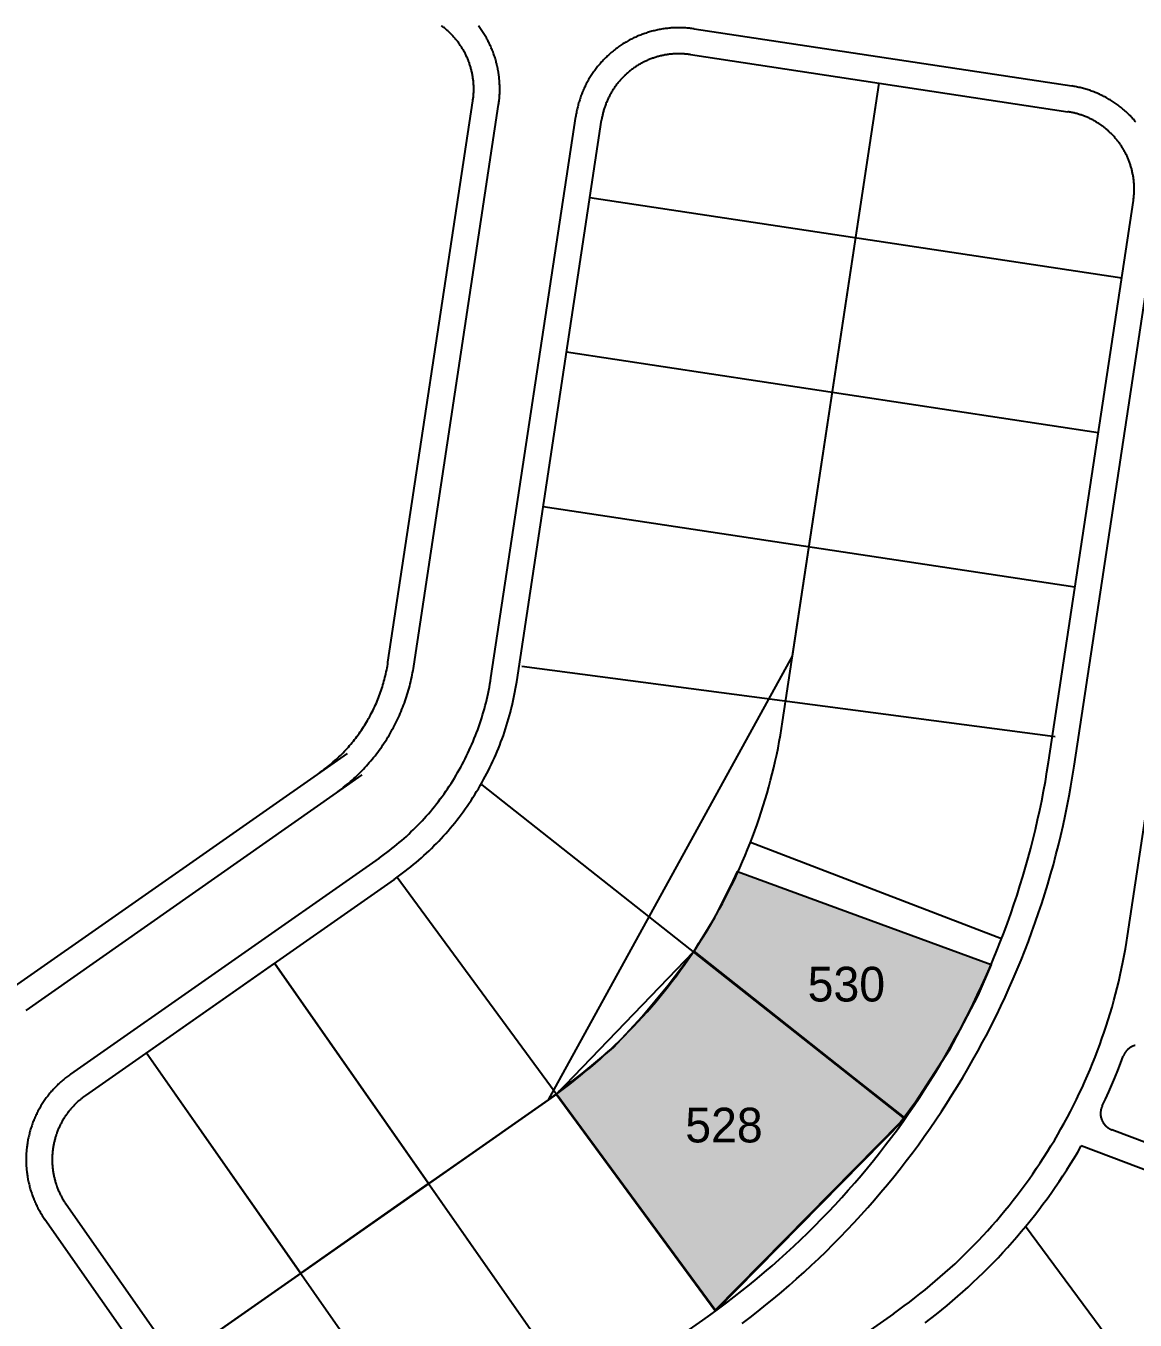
# Model space of a CAD drawing. Header units: metres. Extents: x 680594 to 684853, y 828874 to 830078.
# Drawn here: x 680763.7 to 680891.5, y 829728.7 to 829877.8 of the extents above; entities that cross this region are included whole.
import ezdxf
from ezdxf.enums import TextEntityAlignment as Align

# ---------------------------------------------------------------- set-up
doc = ezdxf.new("R2010")
doc.units = ezdxf.units.M
for name, color, linetype in [('PLOT_LINES', 7, 'Continuous'), ('PLOT_NUMBERS', 7, 'Continuous'), ('SELECTED_PLOTS', 3, 'Continuous')]:
    doc.layers.add(name, color=color, linetype=linetype)

msp = doc.modelspace()

# ---------------------------------------------------------------- hatches: boundary and pattern name
at = {"layer": 'SELECTED_PLOTS'}
h = msp.add_hatch(color=3, dxfattribs=at)
h.dxf.hatch_style = 1
h.paths.add_polyline_path([(680874.93, 829769.68), (680873.4, 829766.1), (680870.1, 829759.8), (680866.2, 829753.8), (680864.92, 829752.06), (680840.7, 829771.2), (680843.1, 829775.1), (680845.2, 829779.3), (680845.71, 829780.39)])
h = msp.add_hatch(color=3, dxfattribs=at)
h.dxf.hatch_style = 1
h.paths.add_polyline_path([(680825.14, 829755.06), (680827.8, 829757.1), (680831.4, 829760.1), (680834.7, 829763.7), (680837.7, 829767.3), (680840.64, 829771.13), (680864.92, 829752.06), (680864.5, 829751.49), (680843.1, 829729.8), (680824.8, 829754.7)])

# ---------------------------------------------------------------- linework, layer by layer
at = {"layer": 'PLOT_LINES'}
for points in [[(680815.2, 829869.2), (680815.21, 829869.3), (680815.23, 829869.4), (680815.24, 829869.51), (680815.25, 829869.61), (680815.26, 829869.72), (680815.27, 829869.82), (680815.28, 829869.93), (680815.28, 829870.03), (680815.29, 829870.13), (680815.29, 829870.24), (680815.3, 829870.34), (680815.3, 829870.45), (680815.3, 829870.55), (680815.3, 829870.66), (680815.29, 829870.76), (680815.29, 829870.87), (680815.29, 829870.97), (680815.28, 829871.08), (680815.27, 829871.18), (680815.27, 829871.29), (680815.26, 829871.39), (680815.25, 829871.49), (680815.24, 829871.6), (680815.22, 829871.7), (680815.21, 829871.81), (680815.19, 829871.91), (680815.18, 829872.01), (680815.16, 829872.12), (680815.14, 829872.22), (680815.12, 829872.32), (680815.1, 829872.42), (680815.08, 829872.53), (680815.05, 829872.63), (680815.03, 829872.73), (680815, 829872.83), (680814.97, 829872.93), (680814.95, 829873.03), (680814.92, 829873.13), (680814.89, 829873.23), (680814.85, 829873.33), (680814.82, 829873.43), (680814.79, 829873.53), (680814.75, 829873.63), (680814.71, 829873.73), (680814.68, 829873.83), (680814.64, 829873.92), (680814.6, 829874.02), (680814.56, 829874.12), (680814.51, 829874.21), (680814.47, 829874.31), (680814.43, 829874.4), (680814.38, 829874.5), (680814.34, 829874.59), (680814.29, 829874.68), (680814.24, 829874.78), (680814.19, 829874.87), (680814.14, 829874.96), (680814.09, 829875.05), (680814.03, 829875.14), (680813.98, 829875.23), (680813.92, 829875.32), (680813.87, 829875.41), (680813.81, 829875.5), (680813.75, 829875.58), (680813.69, 829875.67), (680813.63, 829875.76), (680813.57, 829875.84), (680813.51, 829875.93), (680813.45, 829876.01), (680813.38, 829876.09), (680813.32, 829876.17), (680813.25, 829876.26), (680813.18, 829876.34), (680813.12, 829876.42), (680813.05, 829876.49), (680812.98, 829876.57), (680812.91, 829876.65), (680812.84, 829876.73), (680812.76, 829876.8), (680812.69, 829876.88), (680812.62, 829876.95), (680812.54, 829877.02), (680812.47, 829877.1), (680812.39, 829877.17), (680812.31, 829877.24), (680812.23, 829877.31), (680812.15, 829877.38), (680812.07, 829877.44), (680811.99, 829877.51), (680811.91, 829877.58), (680811.83, 829877.64), (680811.75, 829877.71), (680811.66, 829877.77), (680811.58, 829877.83)], [(680818.16, 829868.75), (680818.18, 829868.89), (680818.2, 829869.03), (680818.22, 829869.16), (680818.23, 829869.3), (680818.25, 829869.44), (680818.26, 829869.58), (680818.27, 829869.72), (680818.28, 829869.86), (680818.29, 829870), (680818.29, 829870.14), (680818.29, 829870.28), (680818.3, 829870.42), (680818.3, 829870.56), (680818.3, 829870.7), (680818.29, 829870.84), (680818.29, 829870.98), (680818.28, 829871.12), (680818.28, 829871.25), (680818.27, 829871.39), (680818.26, 829871.53), (680818.24, 829871.67), (680818.23, 829871.81), (680818.21, 829871.95), (680818.2, 829872.09), (680818.18, 829872.23), (680818.16, 829872.37), (680818.14, 829872.5), (680818.11, 829872.64), (680818.09, 829872.78), (680818.06, 829872.91), (680818.03, 829873.05), (680818, 829873.19), (680817.97, 829873.32), (680817.94, 829873.46), (680817.9, 829873.59), (680817.87, 829873.73), (680817.83, 829873.86), (680817.79, 829874), (680817.75, 829874.13), (680817.71, 829874.26), (680817.66, 829874.4), (680817.62, 829874.53), (680817.57, 829874.66), (680817.52, 829874.79), (680817.47, 829874.92), (680817.42, 829875.05), (680817.36, 829875.18), (680817.31, 829875.31), (680817.25, 829875.44), (680817.2, 829875.56), (680817.14, 829875.69), (680817.08, 829875.82), (680817.01, 829875.94), (680816.95, 829876.07), (680816.89, 829876.19), (680816.82, 829876.31), (680816.75, 829876.43), (680816.68, 829876.56), (680816.61, 829876.68), (680816.54, 829876.8), (680816.47, 829876.91), (680816.39, 829877.03), (680816.32, 829877.15), (680816.24, 829877.26), (680816.16, 829877.38), (680816.08, 829877.49), (680816, 829877.61), (680815.91, 829877.72), (680815.83, 829877.83)], [(680840.72, 829877.47), (680840.58, 829877.49), (680840.44, 829877.51), (680840.3, 829877.53), (680840.16, 829877.55), (680840.02, 829877.56), (680839.88, 829877.57), (680839.74, 829877.58), (680839.6, 829877.59), (680839.46, 829877.6), (680839.32, 829877.6), (680839.18, 829877.61), (680839.04, 829877.61), (680838.9, 829877.61), (680838.76, 829877.61), (680838.62, 829877.61), (680838.48, 829877.6), (680838.34, 829877.59), (680838.2, 829877.59), (680838.06, 829877.58), (680837.92, 829877.57), (680837.78, 829877.55), (680837.64, 829877.54), (680837.5, 829877.52), (680837.36, 829877.51), (680837.22, 829877.49), (680837.08, 829877.47), (680836.94, 829877.44), (680836.8, 829877.42), (680836.66, 829877.39), (680836.52, 829877.37), (680836.39, 829877.34), (680836.25, 829877.31), (680836.11, 829877.27), (680835.98, 829877.24), (680835.84, 829877.21), (680835.7, 829877.17), (680835.57, 829877.13), (680835.43, 829877.09), (680835.3, 829877.05), (680835.17, 829877), (680835.03, 829876.96), (680834.9, 829876.91), (680834.77, 829876.87), (680834.64, 829876.82), (680834.5, 829876.76), (680834.37, 829876.71), (680834.24, 829876.66), (680834.11, 829876.6), (680833.99, 829876.54), (680833.86, 829876.49), (680833.73, 829876.43), (680833.6, 829876.36), (680833.48, 829876.3), (680833.35, 829876.24), (680833.23, 829876.17), (680833.11, 829876.1), (680832.98, 829876.03), (680832.86, 829875.96), (680832.74, 829875.89), (680832.62, 829875.82), (680832.5, 829875.74), (680832.38, 829875.67), (680832.27, 829875.59), (680832.15, 829875.51), (680832.03, 829875.43), (680831.92, 829875.35), (680831.81, 829875.27), (680831.69, 829875.18), (680831.58, 829875.1), (680831.47, 829875.01), (680831.36, 829874.92), (680831.25, 829874.83), (680831.14, 829874.74), (680831.04, 829874.65), (680830.93, 829874.56), (680830.83, 829874.46), (680830.72, 829874.37), (680830.62, 829874.27), (680830.52, 829874.17), (680830.42, 829874.07), (680830.32, 829873.97), (680830.23, 829873.87), (680830.13, 829873.77), (680830.03, 829873.67), (680829.94, 829873.56), (680829.85, 829873.46), (680829.76, 829873.35), (680829.67, 829873.24), (680829.58, 829873.13), (680829.49, 829873.02), (680829.4, 829872.91), (680829.32, 829872.8), (680829.24, 829872.69), (680829.15, 829872.57), (680829.07, 829872.46), (680828.99, 829872.34), (680828.91, 829872.22), (680828.84, 829872.11), (680828.76, 829871.99), (680828.69, 829871.87), (680828.61, 829871.75), (680828.54, 829871.63), (680828.47, 829871.5), (680828.41, 829871.38), (680828.34, 829871.26), (680828.27, 829871.13), (680828.21, 829871.01), (680828.15, 829870.88), (680828.09, 829870.75), (680828.03, 829870.63), (680827.97, 829870.5), (680827.91, 829870.37), (680827.86, 829870.24), (680827.8, 829870.11), (680827.75, 829869.98), (680827.7, 829869.85), (680827.65, 829869.72), (680827.6, 829869.58), (680827.56, 829869.45), (680827.51, 829869.32), (680827.47, 829869.18), (680827.43, 829869.05), (680827.39, 829868.91), (680827.35, 829868.78), (680827.32, 829868.64), (680827.28, 829868.51), (680827.25, 829868.37), (680827.22, 829868.23), (680827.19, 829868.1), (680827.16, 829867.96), (680827.13, 829867.82), (680827.11, 829867.68), (680827.08, 829867.54), (680827.06, 829867.4)], [(680840.72, 829877.47), (680884.23, 829870.9)], [(680840.27, 829874.51), (680840.17, 829874.52), (680840.06, 829874.54), (680839.96, 829874.55), (680839.85, 829874.56), (680839.75, 829874.57), (680839.64, 829874.58), (680839.54, 829874.59), (680839.43, 829874.6), (680839.33, 829874.6), (680839.22, 829874.6), (680839.12, 829874.61), (680839.01, 829874.61), (680838.91, 829874.61), (680838.8, 829874.61), (680838.69, 829874.61), (680838.59, 829874.6), (680838.48, 829874.6), (680838.38, 829874.59), (680838.27, 829874.59), (680838.17, 829874.58), (680838.06, 829874.57), (680837.96, 829874.56), (680837.85, 829874.55), (680837.75, 829874.53), (680837.64, 829874.52), (680837.54, 829874.5), (680837.44, 829874.48), (680837.33, 829874.47), (680837.23, 829874.45), (680837.12, 829874.43), (680837.02, 829874.41), (680836.92, 829874.38), (680836.82, 829874.36), (680836.71, 829874.33), (680836.61, 829874.31), (680836.51, 829874.28), (680836.41, 829874.25), (680836.31, 829874.22), (680836.21, 829874.19), (680836.11, 829874.16), (680836.01, 829874.12), (680835.91, 829874.09), (680835.81, 829874.05), (680835.71, 829874.01), (680835.61, 829873.98), (680835.51, 829873.94), (680835.41, 829873.9), (680835.32, 829873.85), (680835.22, 829873.81), (680835.13, 829873.77), (680835.03, 829873.72), (680834.94, 829873.68), (680834.84, 829873.63), (680834.75, 829873.58), (680834.65, 829873.53), (680834.56, 829873.48), (680834.47, 829873.43), (680834.38, 829873.38), (680834.29, 829873.32), (680834.2, 829873.27), (680834.11, 829873.21), (680834.02, 829873.15), (680833.93, 829873.1), (680833.84, 829873.04), (680833.76, 829872.98), (680833.67, 829872.92), (680833.59, 829872.85), (680833.5, 829872.79), (680833.42, 829872.73), (680833.33, 829872.66), (680833.25, 829872.59), (680833.17, 829872.53), (680833.09, 829872.46), (680833.01, 829872.39), (680832.93, 829872.32), (680832.85, 829872.25), (680832.77, 829872.18), (680832.7, 829872.11), (680832.62, 829872.03), (680832.55, 829871.96), (680832.47, 829871.88), (680832.4, 829871.81), (680832.33, 829871.73), (680832.26, 829871.65), (680832.19, 829871.57), (680832.12, 829871.49), (680832.05, 829871.41), (680831.98, 829871.33), (680831.91, 829871.25), (680831.85, 829871.17), (680831.78, 829871.09), (680831.72, 829871), (680831.66, 829870.92), (680831.6, 829870.83), (680831.54, 829870.74), (680831.48, 829870.66), (680831.42, 829870.57), (680831.36, 829870.48), (680831.3, 829870.39), (680831.25, 829870.3), (680831.19, 829870.21), (680831.14, 829870.12), (680831.09, 829870.03), (680831.04, 829869.94), (680830.99, 829869.84), (680830.94, 829869.75), (680830.89, 829869.66), (680830.84, 829869.56), (680830.8, 829869.47), (680830.75, 829869.37), (680830.71, 829869.28), (680830.67, 829869.18), (680830.62, 829869.08), (680830.58, 829868.99), (680830.54, 829868.89), (680830.51, 829868.79), (680830.47, 829868.69), (680830.43, 829868.59), (680830.4, 829868.49), (680830.37, 829868.39), (680830.34, 829868.29), (680830.3, 829868.19), (680830.27, 829868.09), (680830.25, 829867.99), (680830.22, 829867.88), (680830.19, 829867.78), (680830.17, 829867.68), (680830.14, 829867.58), (680830.12, 829867.47), (680830.1, 829867.37), (680830.08, 829867.27), (680830.06, 829867.16), (680830.04, 829867.06), (680830.03, 829866.95)], [(680840.27, 829874.51), (680883.78, 829867.93)], [(680780.94, 829724), (680823.91, 829754.09), (680852.05, 829805.21), (680862.02, 829871.22)], [(680850.9, 829797.62), (680862.02, 829871.22)], [(680891.62, 829866.76), (680891.52, 829866.86), (680891.43, 829866.97), (680891.34, 829867.07), (680891.25, 829867.17), (680891.15, 829867.28), (680891.05, 829867.38), (680890.96, 829867.48), (680890.86, 829867.58), (680890.76, 829867.67), (680890.66, 829867.77), (680890.55, 829867.87), (680890.45, 829867.96), (680890.35, 829868.05), (680890.24, 829868.14), (680890.13, 829868.23), (680890.03, 829868.32), (680889.92, 829868.41), (680889.81, 829868.5), (680889.7, 829868.58), (680889.59, 829868.67), (680889.47, 829868.75), (680889.36, 829868.83), (680889.25, 829868.91), (680889.13, 829868.99), (680889.01, 829869.07), (680888.9, 829869.14), (680888.78, 829869.22), (680888.66, 829869.29), (680888.54, 829869.36), (680888.42, 829869.43), (680888.3, 829869.5), (680888.18, 829869.57), (680888.05, 829869.63), (680887.93, 829869.7), (680887.8, 829869.76), (680887.68, 829869.82), (680887.55, 829869.88), (680887.43, 829869.94), (680887.3, 829870), (680887.17, 829870.06), (680887.04, 829870.11), (680886.91, 829870.16), (680886.78, 829870.21), (680886.65, 829870.26), (680886.52, 829870.31), (680886.39, 829870.36), (680886.26, 829870.4), (680886.13, 829870.45), (680885.99, 829870.49), (680885.86, 829870.53), (680885.73, 829870.57), (680885.59, 829870.61), (680885.46, 829870.64), (680885.32, 829870.68), (680885.19, 829870.71), (680885.05, 829870.74), (680884.91, 829870.77), (680884.78, 829870.8), (680884.64, 829870.83), (680884.5, 829870.85), (680884.36, 829870.87), (680884.23, 829870.9)], [(680805.41, 829804.5), (680815.2, 829869.2)], [(680808.38, 829804.05), (680818.16, 829868.75)], [(680817.28, 829802.7), (680827.06, 829867.4)], [(680820.25, 829802.25), (680830.03, 829866.95)], [(680891.33, 829857.69), (680891.35, 829857.79), (680891.36, 829857.89), (680891.37, 829858), (680891.38, 829858.1), (680891.39, 829858.21), (680891.4, 829858.31), (680891.41, 829858.41), (680891.42, 829858.52), (680891.42, 829858.62), (680891.43, 829858.73), (680891.43, 829858.83), (680891.43, 829858.94), (680891.43, 829859.04), (680891.43, 829859.15), (680891.43, 829859.25), (680891.43, 829859.36), (680891.42, 829859.46), (680891.42, 829859.57), (680891.41, 829859.67), (680891.4, 829859.77), (680891.39, 829859.88), (680891.38, 829859.98), (680891.37, 829860.09), (680891.36, 829860.19), (680891.34, 829860.29), (680891.33, 829860.4), (680891.31, 829860.5), (680891.29, 829860.61), (680891.27, 829860.71), (680891.25, 829860.81), (680891.23, 829860.91), (680891.21, 829861.02), (680891.19, 829861.12), (680891.16, 829861.22), (680891.14, 829861.32), (680891.11, 829861.42), (680891.08, 829861.52), (680891.05, 829861.62), (680891.02, 829861.72), (680890.99, 829861.82), (680890.96, 829861.92), (680890.92, 829862.02), (680890.89, 829862.12), (680890.85, 829862.22), (680890.81, 829862.32), (680890.77, 829862.41), (680890.73, 829862.51), (680890.69, 829862.61), (680890.65, 829862.7), (680890.61, 829862.8), (680890.56, 829862.89), (680890.52, 829862.99), (680890.47, 829863.08), (680890.42, 829863.17), (680890.37, 829863.27), (680890.32, 829863.36), (680890.27, 829863.45), (680890.22, 829863.54), (680890.17, 829863.63), (680890.11, 829863.72), (680890.06, 829863.81), (680890, 829863.9), (680889.95, 829863.99), (680889.89, 829864.07), (680889.83, 829864.16), (680889.77, 829864.25), (680889.71, 829864.33), (680889.64, 829864.41), (680889.58, 829864.5), (680889.52, 829864.58), (680889.45, 829864.66), (680889.39, 829864.74), (680889.32, 829864.82), (680889.25, 829864.9), (680889.18, 829864.98), (680889.11, 829865.06), (680889.04, 829865.14), (680888.97, 829865.22), (680888.9, 829865.29), (680888.83, 829865.37), (680888.75, 829865.44), (680888.68, 829865.51), (680888.6, 829865.59), (680888.52, 829865.66), (680888.45, 829865.73), (680888.37, 829865.8), (680888.29, 829865.87), (680888.21, 829865.93), (680888.13, 829866), (680888.05, 829866.07), (680887.96, 829866.13), (680887.88, 829866.19), (680887.8, 829866.26), (680887.71, 829866.32), (680887.63, 829866.38), (680887.54, 829866.44), (680887.46, 829866.5), (680887.37, 829866.56), (680887.28, 829866.61), (680887.19, 829866.67), (680887.1, 829866.72), (680887.01, 829866.78), (680886.92, 829866.83), (680886.83, 829866.88), (680886.74, 829866.93), (680886.65, 829866.98), (680886.56, 829867.03), (680886.46, 829867.08), (680886.37, 829867.13), (680886.27, 829867.17), (680886.18, 829867.21), (680886.08, 829867.26), (680885.99, 829867.3), (680885.89, 829867.34), (680885.79, 829867.38), (680885.7, 829867.42), (680885.6, 829867.46), (680885.5, 829867.49), (680885.4, 829867.53), (680885.3, 829867.56), (680885.2, 829867.59), (680885.1, 829867.63), (680885, 829867.66), (680884.9, 829867.69), (680884.8, 829867.71), (680884.7, 829867.74), (680884.6, 829867.77), (680884.5, 829867.79), (680884.4, 829867.81), (680884.29, 829867.84), (680884.19, 829867.86), (680884.09, 829867.88), (680883.98, 829867.9), (680883.88, 829867.91), (680883.78, 829867.93)], [(680828.68, 829858.06), (680889.99, 829848.79)], [(680881.55, 829792.98), (680891.33, 829857.69)], [(680884.51, 829792.54), (680894.3, 829857.24)], [(680890.66, 829772.97), (680903.2, 829855.89)], [(680825.99, 829840.26), (680887.29, 829830.99)], [(680823.3, 829822.46), (680884.6, 829813.19)], [(680797.53, 829791.77), (680797.71, 829791.9), (680797.89, 829792.03), (680798.07, 829792.17), (680798.24, 829792.3), (680798.42, 829792.44), (680798.59, 829792.58), (680798.77, 829792.72), (680798.94, 829792.86), (680799.11, 829793.01), (680799.27, 829793.16), (680799.44, 829793.3), (680799.6, 829793.46), (680799.76, 829793.61), (680799.92, 829793.76), (680800.08, 829793.92), (680800.24, 829794.08), (680800.39, 829794.24), (680800.55, 829794.4), (680800.7, 829794.57), (680800.85, 829794.73), (680800.99, 829794.9), (680801.14, 829795.07), (680801.28, 829795.24), (680801.42, 829795.42), (680801.56, 829795.59), (680801.7, 829795.77), (680801.83, 829795.94), (680801.97, 829796.12), (680802.1, 829796.3), (680802.22, 829796.49), (680802.35, 829796.67), (680802.47, 829796.85), (680802.6, 829797.04), (680802.72, 829797.23), (680802.83, 829797.42), (680802.95, 829797.61), (680803.06, 829797.8), (680803.17, 829798), (680803.28, 829798.19), (680803.39, 829798.39), (680803.49, 829798.58), (680803.59, 829798.78), (680803.69, 829798.98), (680803.79, 829799.18), (680803.88, 829799.39), (680803.98, 829799.59), (680804.07, 829799.79), (680804.15, 829800), (680804.24, 829800.2), (680804.32, 829800.41), (680804.4, 829800.62), (680804.48, 829800.83), (680804.55, 829801.04), (680804.63, 829801.25), (680804.7, 829801.46), (680804.76, 829801.67), (680804.83, 829801.89), (680804.89, 829802.1), (680804.95, 829802.32), (680805.01, 829802.53), (680805.06, 829802.75), (680805.12, 829802.96), (680805.17, 829803.18), (680805.21, 829803.4), (680805.26, 829803.62), (680805.3, 829803.84), (680805.34, 829804.06), (680805.38, 829804.28), (680805.41, 829804.5)], [(680799.25, 829789.31), (680799.46, 829789.46), (680799.67, 829789.62), (680799.87, 829789.77), (680800.08, 829789.93), (680800.28, 829790.09), (680800.48, 829790.25), (680800.68, 829790.41), (680800.88, 829790.58), (680801.08, 829790.75), (680801.27, 829790.92), (680801.46, 829791.09), (680801.65, 829791.26), (680801.84, 829791.44), (680802.02, 829791.62), (680802.21, 829791.8), (680802.39, 829791.99), (680802.57, 829792.17), (680802.74, 829792.36), (680802.92, 829792.55), (680803.09, 829792.74), (680803.26, 829792.94), (680803.43, 829793.13), (680803.6, 829793.33), (680803.76, 829793.53), (680803.92, 829793.73), (680804.08, 829793.94), (680804.23, 829794.14), (680804.39, 829794.35), (680804.54, 829794.56), (680804.69, 829794.77), (680804.83, 829794.99), (680804.98, 829795.2), (680805.12, 829795.42), (680805.26, 829795.63), (680805.39, 829795.85), (680805.53, 829796.07), (680805.66, 829796.3), (680805.79, 829796.52), (680805.91, 829796.75), (680806.03, 829796.97), (680806.15, 829797.2), (680806.27, 829797.43), (680806.39, 829797.66), (680806.5, 829797.9), (680806.61, 829798.13), (680806.72, 829798.37), (680806.82, 829798.6), (680806.92, 829798.84), (680807.02, 829799.08), (680807.11, 829799.32), (680807.21, 829799.56), (680807.3, 829799.8), (680807.38, 829800.04), (680807.47, 829800.29), (680807.55, 829800.53), (680807.63, 829800.78), (680807.7, 829801.03), (680807.78, 829801.27), (680807.85, 829801.52), (680807.91, 829801.77), (680807.98, 829802.02), (680808.04, 829802.27), (680808.09, 829802.52), (680808.15, 829802.78), (680808.2, 829803.03), (680808.25, 829803.28), (680808.3, 829803.54), (680808.34, 829803.79), (680808.38, 829804.05)], [(680804.41, 829781.94), (680804.71, 829782.15), (680805, 829782.37), (680805.29, 829782.58), (680805.58, 829782.8), (680805.87, 829783.03), (680806.15, 829783.26), (680806.43, 829783.49), (680806.71, 829783.72), (680806.99, 829783.96), (680807.26, 829784.2), (680807.53, 829784.44), (680807.8, 829784.69), (680808.06, 829784.94), (680808.32, 829785.19), (680808.58, 829785.45), (680808.84, 829785.71), (680809.09, 829785.97), (680809.34, 829786.24), (680809.58, 829786.5), (680809.83, 829786.77), (680810.07, 829787.05), (680810.3, 829787.32), (680810.54, 829787.6), (680810.77, 829787.89), (680810.99, 829788.17), (680811.22, 829788.46), (680811.44, 829788.75), (680811.65, 829789.04), (680811.87, 829789.34), (680812.08, 829789.63), (680812.28, 829789.93), (680812.48, 829790.24), (680812.68, 829790.54), (680812.88, 829790.85), (680813.07, 829791.16), (680813.26, 829791.47), (680813.44, 829791.78), (680813.62, 829792.1), (680813.8, 829792.41), (680813.97, 829792.73), (680814.14, 829793.06), (680814.31, 829793.38), (680814.47, 829793.71), (680814.63, 829794.03), (680814.78, 829794.36), (680814.93, 829794.7), (680815.08, 829795.03), (680815.22, 829795.36), (680815.36, 829795.7), (680815.5, 829796.04), (680815.63, 829796.38), (680815.75, 829796.72), (680815.87, 829797.06), (680815.99, 829797.4), (680816.11, 829797.75), (680816.22, 829798.1), (680816.32, 829798.44), (680816.43, 829798.79), (680816.53, 829799.14), (680816.62, 829799.5), (680816.71, 829799.85), (680816.8, 829800.2), (680816.88, 829800.56), (680816.95, 829800.91), (680817.03, 829801.27), (680817.1, 829801.63), (680817.16, 829801.98), (680817.22, 829802.34), (680817.28, 829802.7)], [(680820.83, 829804.03), (680882.3, 829795.95)], [(680806.13, 829779.48), (680806.45, 829779.72), (680806.78, 829779.95), (680807.1, 829780.19), (680807.41, 829780.43), (680807.73, 829780.68), (680808.04, 829780.93), (680808.35, 829781.18), (680808.65, 829781.44), (680808.96, 829781.7), (680809.26, 829781.96), (680809.55, 829782.23), (680809.85, 829782.5), (680810.14, 829782.77), (680810.42, 829783.05), (680810.71, 829783.33), (680810.99, 829783.62), (680811.26, 829783.9), (680811.54, 829784.19), (680811.81, 829784.49), (680812.07, 829784.78), (680812.34, 829785.08), (680812.59, 829785.39), (680812.85, 829785.69), (680813.1, 829786), (680813.35, 829786.32), (680813.6, 829786.63), (680813.84, 829786.95), (680814.07, 829787.27), (680814.31, 829787.59), (680814.54, 829787.92), (680814.76, 829788.25), (680814.99, 829788.58), (680815.2, 829788.91), (680815.42, 829789.25), (680815.63, 829789.59), (680815.84, 829789.93), (680816.04, 829790.28), (680816.24, 829790.62), (680816.43, 829790.97), (680816.62, 829791.32), (680816.81, 829791.67), (680816.99, 829792.03), (680817.16, 829792.39), (680817.34, 829792.75), (680817.51, 829793.11), (680817.67, 829793.47), (680817.83, 829793.84), (680817.99, 829794.2), (680818.14, 829794.57), (680818.29, 829794.94), (680818.43, 829795.32), (680818.57, 829795.69), (680818.71, 829796.07), (680818.84, 829796.44), (680818.96, 829796.82), (680819.08, 829797.2), (680819.2, 829797.58), (680819.31, 829797.97), (680819.42, 829798.35), (680819.52, 829798.74), (680819.62, 829799.12), (680819.71, 829799.51), (680819.8, 829799.9), (680819.89, 829800.29), (680819.97, 829800.68), (680820.05, 829801.07), (680820.12, 829801.47), (680820.18, 829801.86), (680820.25, 829802.25)], [(680823.91, 829754.09), (680824.53, 829754.53), (680825.15, 829754.98), (680825.76, 829755.44), (680826.37, 829755.9), (680826.97, 829756.37), (680827.56, 829756.85), (680828.15, 829757.33), (680828.74, 829757.82), (680829.32, 829758.32), (680829.89, 829758.82), (680830.45, 829759.33), (680831.02, 829759.85), (680831.57, 829760.38), (680832.12, 829760.91), (680832.66, 829761.44), (680833.19, 829761.99), (680833.72, 829762.54), (680834.25, 829763.09), (680834.76, 829763.66), (680835.27, 829764.22), (680835.77, 829764.8), (680836.27, 829765.38), (680836.76, 829765.96), (680837.24, 829766.55), (680837.72, 829767.15), (680838.18, 829767.75), (680838.65, 829768.36), (680839.1, 829768.97), (680839.55, 829769.59), (680839.99, 829770.22), (680840.42, 829770.85), (680840.84, 829771.48), (680841.26, 829772.12), (680841.67, 829772.76), (680842.07, 829773.41), (680842.47, 829774.06), (680842.85, 829774.72), (680843.23, 829775.38), (680843.6, 829776.05), (680843.97, 829776.72), (680844.32, 829777.4), (680844.67, 829778.07), (680845.01, 829778.76), (680845.34, 829779.44), (680845.66, 829780.14), (680845.98, 829780.83), (680846.28, 829781.53), (680846.58, 829782.23), (680846.87, 829782.94), (680847.16, 829783.65), (680847.43, 829784.36), (680847.7, 829785.07), (680847.95, 829785.79), (680848.2, 829786.51), (680848.44, 829787.24), (680848.67, 829787.96), (680848.9, 829788.69), (680849.11, 829789.43), (680849.32, 829790.16), (680849.51, 829790.9), (680849.7, 829791.64), (680849.88, 829792.38), (680850.05, 829793.12), (680850.22, 829793.87), (680850.37, 829794.61), (680850.52, 829795.36), (680850.65, 829796.11), (680850.78, 829796.87), (680850.9, 829797.62)], [(680800.69, 829793.98), (680761.93, 829766.85)], [(680841.69, 829728.7), (680842.61, 829729.35), (680843.52, 829730.01), (680844.43, 829730.68), (680845.32, 829731.37), (680846.21, 829732.06), (680847.09, 829732.77), (680847.96, 829733.48), (680848.82, 829734.21), (680849.68, 829734.94), (680850.52, 829735.69), (680851.36, 829736.44), (680852.18, 829737.21), (680853, 829737.98), (680853.81, 829738.76), (680854.61, 829739.56), (680855.4, 829740.36), (680856.19, 829741.17), (680856.96, 829741.99), (680857.72, 829742.82), (680858.47, 829743.66), (680859.21, 829744.51), (680859.95, 829745.37), (680860.67, 829746.23), (680861.38, 829747.1), (680862.08, 829747.99), (680862.77, 829748.88), (680863.45, 829749.77), (680864.13, 829750.68), (680864.78, 829751.59), (680865.43, 829752.51), (680866.07, 829753.44), (680866.7, 829754.38), (680867.31, 829755.32), (680867.92, 829756.27), (680868.51, 829757.23), (680869.1, 829758.19), (680869.67, 829759.17), (680870.23, 829760.14), (680870.77, 829761.13), (680871.31, 829762.12), (680871.84, 829763.12), (680872.35, 829764.12), (680872.85, 829765.13), (680873.34, 829766.14), (680873.82, 829767.16), (680874.28, 829768.19), (680874.74, 829769.22), (680875.18, 829770.26), (680875.61, 829771.3), (680876.02, 829772.35), (680876.43, 829773.4), (680876.82, 829774.45), (680877.2, 829775.52), (680877.57, 829776.58), (680877.92, 829777.65), (680878.26, 829778.72), (680878.59, 829779.8), (680878.91, 829780.88), (680879.21, 829781.97), (680879.51, 829783.06), (680879.78, 829784.15), (680880.05, 829785.24), (680880.3, 829786.34), (680880.54, 829787.44), (680880.77, 829788.55), (680880.98, 829789.65), (680881.19, 829790.76), (680881.37, 829791.87), (680881.55, 829792.98)], [(680846.23, 829728.29), (680847.15, 829728.99), (680848.07, 829729.71), (680848.98, 829730.44), (680849.88, 829731.17), (680850.76, 829731.92), (680851.65, 829732.68), (680852.52, 829733.45), (680853.38, 829734.23), (680854.23, 829735.01), (680855.08, 829735.81), (680855.91, 829736.62), (680856.74, 829737.44), (680857.55, 829738.27), (680858.36, 829739.1), (680859.15, 829739.95), (680859.94, 829740.81), (680860.72, 829741.67), (680861.48, 829742.55), (680862.24, 829743.43), (680862.98, 829744.32), (680863.72, 829745.22), (680864.44, 829746.13), (680865.15, 829747.05), (680865.86, 829747.97), (680866.55, 829748.91), (680867.23, 829749.85), (680867.9, 829750.8), (680868.55, 829751.76), (680869.2, 829752.72), (680869.84, 829753.7), (680870.46, 829754.68), (680871.07, 829755.66), (680871.67, 829756.66), (680872.26, 829757.66), (680872.84, 829758.67), (680873.4, 829759.68), (680873.96, 829760.71), (680874.5, 829761.73), (680875.03, 829762.77), (680875.55, 829763.81), (680876.05, 829764.86), (680876.54, 829765.91), (680877.02, 829766.97), (680877.49, 829768.03), (680877.95, 829769.1), (680878.39, 829770.17), (680878.82, 829771.25), (680879.23, 829772.34), (680879.64, 829773.43), (680880.03, 829774.52), (680880.41, 829775.62), (680880.78, 829776.72), (680881.13, 829777.83), (680881.47, 829778.94), (680881.79, 829780.06), (680882.11, 829781.17), (680882.41, 829782.3), (680882.7, 829783.42), (680882.97, 829784.55), (680883.23, 829785.68), (680883.48, 829786.82), (680883.71, 829787.96), (680883.93, 829789.1), (680884.14, 829790.24), (680884.33, 829791.39), (680884.51, 829792.54)], [(680802.41, 829791.53), (680763.65, 829764.39)], [(680816.24, 829790.36), (680864.9, 829751.94)], [(680847.21, 829783.77), (680876.14, 829772.65)], [(680804.41, 829781.94), (680768.81, 829757.02)], [(680806.13, 829779.48), (680770.53, 829754.56)], [(680806.47, 829779.73), (680843.19, 829729.78)], [(680863.67, 829729.44), (680864.29, 829729.88), (680864.91, 829730.33), (680865.52, 829730.78), (680866.13, 829731.25), (680866.73, 829731.72), (680867.33, 829732.19), (680867.92, 829732.68), (680868.5, 829733.17), (680869.08, 829733.67), (680869.65, 829734.17), (680870.22, 829734.68), (680870.78, 829735.2), (680871.33, 829735.72), (680871.88, 829736.26), (680872.42, 829736.79), (680872.96, 829737.34), (680873.49, 829737.89), (680874.01, 829738.44), (680874.52, 829739), (680875.03, 829739.57), (680875.54, 829740.15), (680876.03, 829740.72), (680876.52, 829741.31), (680877, 829741.9), (680877.48, 829742.5), (680877.95, 829743.1), (680878.41, 829743.71), (680878.86, 829744.32), (680879.31, 829744.94), (680879.75, 829745.56), (680880.18, 829746.19), (680880.6, 829746.83), (680881.02, 829747.47), (680881.43, 829748.11), (680881.83, 829748.76), (680882.23, 829749.41), (680882.61, 829750.07), (680882.99, 829750.73), (680883.36, 829751.4), (680883.73, 829752.07), (680884.08, 829752.74), (680884.43, 829753.42), (680884.77, 829754.11), (680885.1, 829754.79), (680885.42, 829755.48), (680885.74, 829756.18), (680886.05, 829756.88), (680886.35, 829757.58), (680886.64, 829758.28), (680886.92, 829758.99), (680887.19, 829759.71), (680887.46, 829760.42), (680887.71, 829761.14), (680887.96, 829761.86), (680888.2, 829762.58), (680888.43, 829763.31), (680888.66, 829764.04), (680888.87, 829764.77), (680889.08, 829765.51), (680889.28, 829766.24), (680889.46, 829766.98), (680889.64, 829767.73), (680889.82, 829768.47), (680889.98, 829769.21), (680890.13, 829769.96), (680890.28, 829770.71), (680890.41, 829771.46), (680890.54, 829772.21), (680890.66, 829772.97)], [(680864.99, 829751.88), (680840.61, 829771.12), (680824.83, 829754.75), (680843.19, 829729.77), (680864.99, 829751.88)], [(680792.31, 829769.81), (680777.57, 829759.49), (680795.35, 829734.09), (680810.09, 829744.42), (680792.31, 829769.81)], [(680792.31, 829769.81), (680827.87, 829719.02)], [(680777.57, 829759.49), (680813.13, 829708.7)], [(680891.54, 829760.35), (680891.51, 829760.35), (680891.49, 829760.34), (680891.47, 829760.33), (680891.45, 829760.33), (680891.42, 829760.32), (680891.4, 829760.31), (680891.38, 829760.3), (680891.36, 829760.3), (680891.34, 829760.29), (680891.31, 829760.28), (680891.29, 829760.27), (680891.27, 829760.26), (680891.25, 829760.25), (680891.23, 829760.24), (680891.21, 829760.23), (680891.19, 829760.22), (680891.17, 829760.21), (680891.14, 829760.2), (680891.12, 829760.19), (680891.1, 829760.18), (680891.08, 829760.17), (680891.06, 829760.16), (680891.04, 829760.15), (680891.02, 829760.13), (680891, 829760.12), (680890.98, 829760.11), (680890.96, 829760.1), (680890.94, 829760.08), (680890.92, 829760.07), (680890.9, 829760.06), (680890.88, 829760.04), (680890.87, 829760.03), (680890.85, 829760.02), (680890.83, 829760), (680890.81, 829759.99), (680890.79, 829759.97), (680890.77, 829759.96), (680890.76, 829759.94), (680890.74, 829759.93), (680890.72, 829759.91), (680890.7, 829759.9), (680890.69, 829759.88), (680890.67, 829759.87), (680890.65, 829759.85), (680890.64, 829759.83), (680890.62, 829759.82), (680890.6, 829759.8), (680890.59, 829759.78), (680890.57, 829759.77), (680890.56, 829759.75), (680890.54, 829759.73), (680890.52, 829759.71), (680890.51, 829759.7), (680890.49, 829759.68), (680890.48, 829759.66), (680890.47, 829759.64), (680890.45, 829759.62), (680890.44, 829759.6), (680890.42, 829759.58), (680890.41, 829759.57), (680890.4, 829759.55), (680890.38, 829759.53), (680890.37, 829759.51), (680890.36, 829759.49), (680890.35, 829759.47), (680890.33, 829759.45), (680890.32, 829759.43), (680890.31, 829759.41), (680890.3, 829759.39), (680890.29, 829759.37), (680890.28, 829759.35), (680890.27, 829759.33), (680890.26, 829759.3), (680890.25, 829759.28), (680890.24, 829759.26), (680890.23, 829759.24), (680890.22, 829759.22), (680890.21, 829759.2), (680890.2, 829759.18), (680890.19, 829759.16), (680890.18, 829759.13), (680890.17, 829759.11)], [(680887.74, 829753.37), (680888.12, 829754.17), (680888.49, 829754.99), (680888.85, 829755.8), (680889.2, 829756.62), (680889.53, 829757.45), (680889.86, 829758.28), (680890.17, 829759.11)], [(680768.81, 829757.02), (680768.7, 829756.93), (680768.58, 829756.85), (680768.47, 829756.77), (680768.36, 829756.68), (680768.25, 829756.6), (680768.14, 829756.51), (680768.03, 829756.42), (680767.93, 829756.33), (680767.82, 829756.24), (680767.71, 829756.15), (680767.61, 829756.06), (680767.51, 829755.96), (680767.41, 829755.87), (680767.31, 829755.77), (680767.21, 829755.67), (680767.11, 829755.57), (680767.01, 829755.47), (680766.92, 829755.37), (680766.82, 829755.27), (680766.73, 829755.16), (680766.64, 829755.06), (680766.54, 829754.95), (680766.45, 829754.85), (680766.37, 829754.74), (680766.28, 829754.63), (680766.19, 829754.52), (680766.11, 829754.41), (680766.02, 829754.3), (680765.94, 829754.18), (680765.86, 829754.07), (680765.78, 829753.95), (680765.7, 829753.84), (680765.63, 829753.72), (680765.55, 829753.6), (680765.48, 829753.49), (680765.41, 829753.37), (680765.33, 829753.25), (680765.26, 829753.13), (680765.2, 829753), (680765.13, 829752.88), (680765.06, 829752.76), (680765, 829752.63), (680764.94, 829752.51), (680764.88, 829752.38), (680764.82, 829752.26), (680764.76, 829752.13), (680764.7, 829752), (680764.65, 829751.87), (680764.59, 829751.75), (680764.54, 829751.62), (680764.49, 829751.49), (680764.44, 829751.36), (680764.39, 829751.22), (680764.35, 829751.09), (680764.3, 829750.96), (680764.26, 829750.83), (680764.22, 829750.69), (680764.18, 829750.56), (680764.14, 829750.43), (680764.1, 829750.29), (680764.07, 829750.16), (680764.03, 829750.02), (680764, 829749.89), (680763.97, 829749.75), (680763.94, 829749.61), (680763.91, 829749.48), (680763.89, 829749.34), (680763.86, 829749.2), (680763.84, 829749.06), (680763.82, 829748.92), (680763.8, 829748.79), (680763.78, 829748.65), (680763.77, 829748.51), (680763.75, 829748.37), (680763.74, 829748.23), (680763.73, 829748.09), (680763.72, 829747.95), (680763.71, 829747.81), (680763.7, 829747.67), (680763.7, 829747.53), (680763.69, 829747.4), (680763.69, 829747.26), (680763.69, 829747.12), (680763.69, 829746.98), (680763.7, 829746.84), (680763.7, 829746.7), (680763.71, 829746.56), (680763.72, 829746.42), (680763.73, 829746.28), (680763.74, 829746.14), (680763.75, 829746), (680763.77, 829745.86), (680763.78, 829745.72), (680763.8, 829745.58), (680763.82, 829745.45), (680763.84, 829745.31), (680763.86, 829745.17), (680763.89, 829745.03), (680763.91, 829744.9), (680763.94, 829744.76), (680763.97, 829744.62), (680764, 829744.49), (680764.03, 829744.35), (680764.07, 829744.21), (680764.1, 829744.08), (680764.14, 829743.95), (680764.18, 829743.81), (680764.22, 829743.68), (680764.26, 829743.54), (680764.3, 829743.41), (680764.35, 829743.28), (680764.39, 829743.15), (680764.44, 829743.02), (680764.49, 829742.89), (680764.54, 829742.76), (680764.59, 829742.63), (680764.65, 829742.5), (680764.7, 829742.37), (680764.76, 829742.24), (680764.82, 829742.11), (680764.88, 829741.99), (680764.94, 829741.86), (680765, 829741.74), (680765.06, 829741.61), (680765.13, 829741.49), (680765.2, 829741.37), (680765.26, 829741.25), (680765.33, 829741.13), (680765.41, 829741.01), (680765.48, 829740.89), (680765.55, 829740.77), (680765.63, 829740.65), (680765.7, 829740.53), (680765.78, 829740.42), (680765.86, 829740.3)], [(680770.53, 829754.56), (680770.44, 829754.5), (680770.36, 829754.44), (680770.28, 829754.37), (680770.19, 829754.31), (680770.11, 829754.25), (680770.03, 829754.18), (680769.95, 829754.11), (680769.87, 829754.05), (680769.79, 829753.98), (680769.71, 829753.91), (680769.63, 829753.84), (680769.55, 829753.77), (680769.48, 829753.7), (680769.4, 829753.62), (680769.33, 829753.55), (680769.25, 829753.48), (680769.18, 829753.4), (680769.11, 829753.32), (680769.04, 829753.25), (680768.97, 829753.17), (680768.9, 829753.09), (680768.83, 829753.01), (680768.76, 829752.93), (680768.7, 829752.85), (680768.63, 829752.77), (680768.57, 829752.69), (680768.5, 829752.6), (680768.44, 829752.52), (680768.38, 829752.43), (680768.32, 829752.35), (680768.26, 829752.26), (680768.2, 829752.17), (680768.14, 829752.09), (680768.09, 829752), (680768.03, 829751.91), (680767.98, 829751.82), (680767.92, 829751.73), (680767.87, 829751.64), (680767.82, 829751.55), (680767.77, 829751.46), (680767.72, 829751.36), (680767.67, 829751.27), (680767.63, 829751.18), (680767.58, 829751.08), (680767.54, 829750.99), (680767.49, 829750.89), (680767.45, 829750.8), (680767.41, 829750.7), (680767.37, 829750.61), (680767.33, 829750.51), (680767.29, 829750.41), (680767.25, 829750.31), (680767.22, 829750.21), (680767.18, 829750.12), (680767.15, 829750.02), (680767.12, 829749.92), (680767.09, 829749.82), (680767.06, 829749.72), (680767.03, 829749.62), (680767, 829749.52), (680766.97, 829749.41), (680766.95, 829749.31), (680766.92, 829749.21), (680766.9, 829749.11), (680766.88, 829749.01), (680766.86, 829748.9), (680766.84, 829748.8), (680766.82, 829748.7), (680766.8, 829748.59), (680766.79, 829748.49), (680766.77, 829748.39), (680766.76, 829748.28), (680766.75, 829748.18), (680766.74, 829748.07), (680766.73, 829747.97), (680766.72, 829747.87), (680766.71, 829747.76), (680766.7, 829747.66), (680766.7, 829747.55), (680766.7, 829747.45), (680766.69, 829747.34), (680766.69, 829747.24), (680766.69, 829747.13), (680766.69, 829747.03), (680766.7, 829746.92), (680766.7, 829746.82), (680766.7, 829746.71), (680766.71, 829746.61), (680766.72, 829746.51), (680766.73, 829746.4), (680766.74, 829746.3), (680766.75, 829746.19), (680766.76, 829746.09), (680766.77, 829745.98), (680766.79, 829745.88), (680766.8, 829745.78), (680766.82, 829745.67), (680766.84, 829745.57), (680766.86, 829745.47), (680766.88, 829745.37), (680766.9, 829745.26), (680766.92, 829745.16), (680766.95, 829745.06), (680766.97, 829744.96), (680767, 829744.86), (680767.03, 829744.76), (680767.06, 829744.65), (680767.09, 829744.55), (680767.12, 829744.45), (680767.15, 829744.35), (680767.18, 829744.26), (680767.22, 829744.16), (680767.25, 829744.06), (680767.29, 829743.96), (680767.33, 829743.86), (680767.37, 829743.77), (680767.41, 829743.67), (680767.45, 829743.57), (680767.49, 829743.48), (680767.54, 829743.38), (680767.58, 829743.29), (680767.63, 829743.19), (680767.67, 829743.1), (680767.72, 829743.01), (680767.77, 829742.91), (680767.82, 829742.82), (680767.87, 829742.73), (680767.92, 829742.64), (680767.98, 829742.55), (680768.03, 829742.46), (680768.09, 829742.37), (680768.14, 829742.28), (680768.2, 829742.2), (680768.26, 829742.11), (680768.32, 829742.02)], [(680823.91, 829754.09), (680780.94, 829724)], [(680841.69, 829728.7), (680843.19, 829729.77), (680824.83, 829754.75), (680823.91, 829754.09), (680810.09, 829744.42), (680827.87, 829719.02), (680841.69, 829728.7)], [(680887.74, 829753.37), (680887.73, 829753.35), (680887.72, 829753.32), (680887.72, 829753.3), (680887.71, 829753.28), (680887.7, 829753.26), (680887.69, 829753.24), (680887.68, 829753.22), (680887.67, 829753.2), (680887.66, 829753.17), (680887.66, 829753.15), (680887.65, 829753.13), (680887.64, 829753.11), (680887.63, 829753.08), (680887.63, 829753.06), (680887.62, 829753.04), (680887.62, 829753.02), (680887.61, 829752.99), (680887.6, 829752.97), (680887.6, 829752.95), (680887.59, 829752.93), (680887.59, 829752.9), (680887.58, 829752.88), (680887.58, 829752.86), (680887.58, 829752.84), (680887.57, 829752.81), (680887.57, 829752.79), (680887.57, 829752.77), (680887.56, 829752.74), (680887.56, 829752.72), (680887.56, 829752.7), (680887.56, 829752.67), (680887.55, 829752.65), (680887.55, 829752.63), (680887.55, 829752.6), (680887.55, 829752.58), (680887.55, 829752.56), (680887.55, 829752.53), (680887.55, 829752.51), (680887.55, 829752.49), (680887.55, 829752.46), (680887.55, 829752.44), (680887.55, 829752.42), (680887.55, 829752.39), (680887.55, 829752.37), (680887.56, 829752.35), (680887.56, 829752.32), (680887.56, 829752.3), (680887.56, 829752.28), (680887.56, 829752.25), (680887.57, 829752.23), (680887.57, 829752.21), (680887.57, 829752.19), (680887.58, 829752.16), (680887.58, 829752.14), (680887.59, 829752.12), (680887.59, 829752.09), (680887.6, 829752.07), (680887.6, 829752.05), (680887.61, 829752.03), (680887.61, 829752), (680887.62, 829751.98), (680887.63, 829751.96), (680887.63, 829751.94), (680887.64, 829751.91), (680887.65, 829751.89), (680887.65, 829751.87), (680887.66, 829751.85), (680887.67, 829751.82), (680887.68, 829751.8), (680887.68, 829751.78), (680887.69, 829751.76), (680887.7, 829751.74), (680887.71, 829751.72), (680887.72, 829751.69), (680887.73, 829751.67), (680887.74, 829751.65), (680887.75, 829751.63), (680887.76, 829751.61), (680887.77, 829751.59), (680887.78, 829751.57), (680887.79, 829751.55), (680887.8, 829751.53), (680887.82, 829751.51), (680887.83, 829751.49), (680887.84, 829751.47), (680887.85, 829751.45), (680887.86, 829751.43), (680887.88, 829751.41), (680887.89, 829751.39), (680887.9, 829751.37), (680887.92, 829751.35), (680887.93, 829751.33), (680887.94, 829751.31), (680887.96, 829751.29), (680887.97, 829751.28), (680887.99, 829751.26), (680888, 829751.24), (680888.02, 829751.22), (680888.03, 829751.2), (680888.05, 829751.19), (680888.06, 829751.17), (680888.08, 829751.15), (680888.09, 829751.13), (680888.11, 829751.12), (680888.12, 829751.1), (680888.14, 829751.08), (680888.16, 829751.07), (680888.17, 829751.05), (680888.19, 829751.04), (680888.21, 829751.02), (680888.23, 829751), (680888.24, 829750.99), (680888.26, 829750.97), (680888.28, 829750.96), (680888.3, 829750.94), (680888.32, 829750.93), (680888.33, 829750.92), (680888.35, 829750.9), (680888.37, 829750.89), (680888.39, 829750.87), (680888.41, 829750.86), (680888.43, 829750.85), (680888.45, 829750.83), (680888.47, 829750.82), (680888.49, 829750.81), (680888.51, 829750.8), (680888.53, 829750.79), (680888.55, 829750.77), (680888.57, 829750.76), (680888.59, 829750.75), (680888.61, 829750.74), (680888.63, 829750.73), (680888.65, 829750.72), (680888.67, 829750.71), (680888.69, 829750.7), (680888.71, 829750.69), (680888.73, 829750.68), (680888.76, 829750.67), (680888.78, 829750.66), (680888.8, 829750.65), (680888.82, 829750.64), (680888.84, 829750.63)], [(680945.98, 829729.06), (680888.84, 829750.63)], [(680867.34, 829728.4), (680867.98, 829728.89), (680868.62, 829729.38), (680869.24, 829729.89), (680869.86, 829730.4), (680870.48, 829730.92), (680871.09, 829731.44), (680871.69, 829731.97), (680872.29, 829732.51), (680872.88, 829733.06), (680873.46, 829733.61), (680874.04, 829734.17), (680874.61, 829734.74), (680875.17, 829735.31), (680875.73, 829735.89), (680876.28, 829736.48), (680876.82, 829737.07), (680877.36, 829737.67), (680877.89, 829738.28), (680878.41, 829738.89), (680878.92, 829739.51), (680879.43, 829740.13), (680879.93, 829740.76), (680880.42, 829741.4), (680880.91, 829742.04), (680881.38, 829742.69), (680881.85, 829743.34), (680882.31, 829744), (680882.77, 829744.66), (680883.21, 829745.33), (680883.65, 829746.01), (680884.08, 829746.69), (680884.5, 829747.37), (680884.92, 829748.06), (680885.32, 829748.76)], [(680947.14, 829725.41), (680885.32, 829748.76)], [(680793.56, 829705.98), (680768.32, 829742.02)], [(680791.1, 829704.26), (680765.86, 829740.3)], [(680917.25, 829687.64), (680878.9, 829739.48)], [(680863.67, 829729.44), (680812.97, 829693.94)]]:
    msp.add_lwpolyline(points, dxfattribs=at)
at = {"layer": 'SELECTED_PLOTS', "color": 7}
for points in [[(680874.93, 829769.68), (680873.4, 829766.1), (680870.1, 829759.8), (680866.2, 829753.8), (680864.92, 829752.06), (680840.7, 829771.2), (680843.1, 829775.1), (680845.2, 829779.3), (680845.71, 829780.39)], [(680825.14, 829755.06), (680827.8, 829757.1), (680831.4, 829760.1), (680834.7, 829763.7), (680837.7, 829767.3), (680840.64, 829771.13), (680864.92, 829752.06), (680864.5, 829751.49), (680843.1, 829729.8), (680824.8, 829754.7)]]:
    msp.add_lwpolyline(points, close=True, dxfattribs=at)

# ---------------------------------------------------------------- texts
at = {"layer": 'PLOT_NUMBERS', "color": 7}
for s, p in [('530', (680858.25, 829767.41)), ('528', (680844.14, 829751.17))]:
    msp.add_text(s, height=4, dxfattribs=at).set_placement(p, align=Align.MIDDLE_CENTER)

doc.saveas('drawing.dxf')
